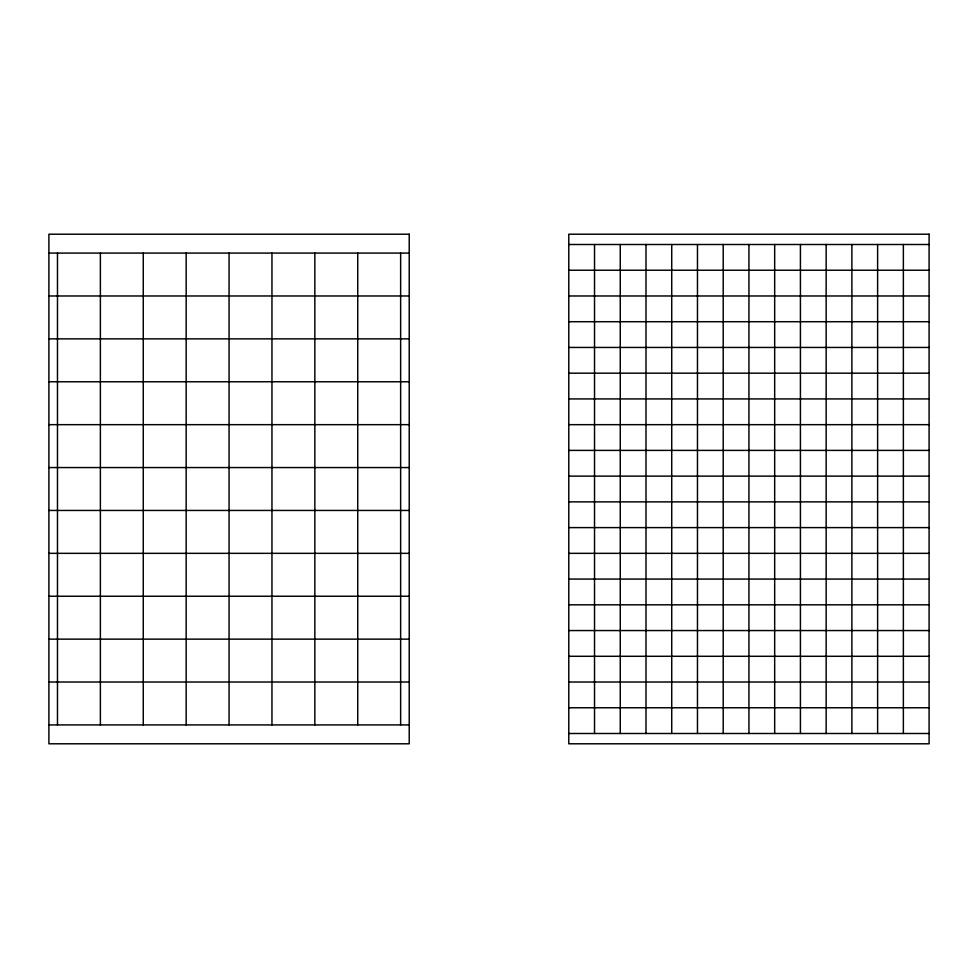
<?xml version="1.0" encoding="UTF-8"?>
<svg xmlns="http://www.w3.org/2000/svg" width="978" height="978" viewBox="0 0 978 978"><rect width="100%" height="100%" fill="white"/><g stroke="black" fill="none" stroke-linecap="round" stroke-linejoin="round"><path stroke-width="1.47" d="M568.78 244.5L929.1 244.5M48.9 253.082L409.22 253.082M568.78 270.234L929.1 270.234M48.9 295.979L409.22 295.979M568.78 295.979L929.1 295.979M568.78 321.713L929.1 321.713M48.9 338.865L409.22 338.865M568.78 347.447L929.1 347.447M568.78 373.18L929.1 373.18M48.9 381.762L409.22 381.762M568.78 398.926L929.1 398.926M48.9 424.66L409.22 424.66M568.78 424.66L929.1 424.66M568.78 450.393L929.1 450.393M48.9 467.557L409.22 467.557M568.78 476.127L929.1 476.127M568.78 501.873L929.1 501.873M48.9 510.443L409.22 510.443M568.78 527.607L929.1 527.607M48.9 553.34L409.22 553.34M568.78 553.34L929.1 553.34M568.78 579.074L929.1 579.074M48.9 596.238L409.22 596.238M568.78 604.82L929.1 604.82M568.78 630.553L929.1 630.553M48.9 639.135L409.22 639.135M568.78 656.287L929.1 656.287M48.9 682.021L409.22 682.021M568.78 682.021L929.1 682.021M568.78 707.766L929.1 707.766M48.9 724.918L409.22 724.918M568.78 733.5L929.1 733.5M903.366 244.5L903.366 733.5M877.621 244.5L877.621 733.5M851.887 244.5L851.887 733.5M826.153 244.5L826.153 733.5M800.42 244.5L800.42 733.5M774.674 244.5L774.674 733.5M748.94 244.5L748.94 733.5M723.207 244.5L723.207 733.5M697.473 244.5L697.473 733.5M671.727 244.5L671.727 733.5M645.993 244.5L645.993 733.5M620.26 244.5L620.26 733.5M594.526 244.5L594.526 733.5M400.638 253.082L400.638 724.918M357.74 253.082L357.74 724.918M314.843 253.082L314.843 724.918M271.957 253.082L271.957 724.918M229.06 253.082L229.06 724.918M186.162 253.082L186.162 724.918M143.265 253.082L143.265 724.918M100.379 253.082L100.379 724.918M57.482 253.082L57.482 724.918M409.22 234.207L48.9 234.207L48.9 743.793L409.22 743.793L409.22 234.207M929.1 234.207L568.78 234.207L568.78 743.793L929.1 743.793L929.1 234.207"/></g></svg>
